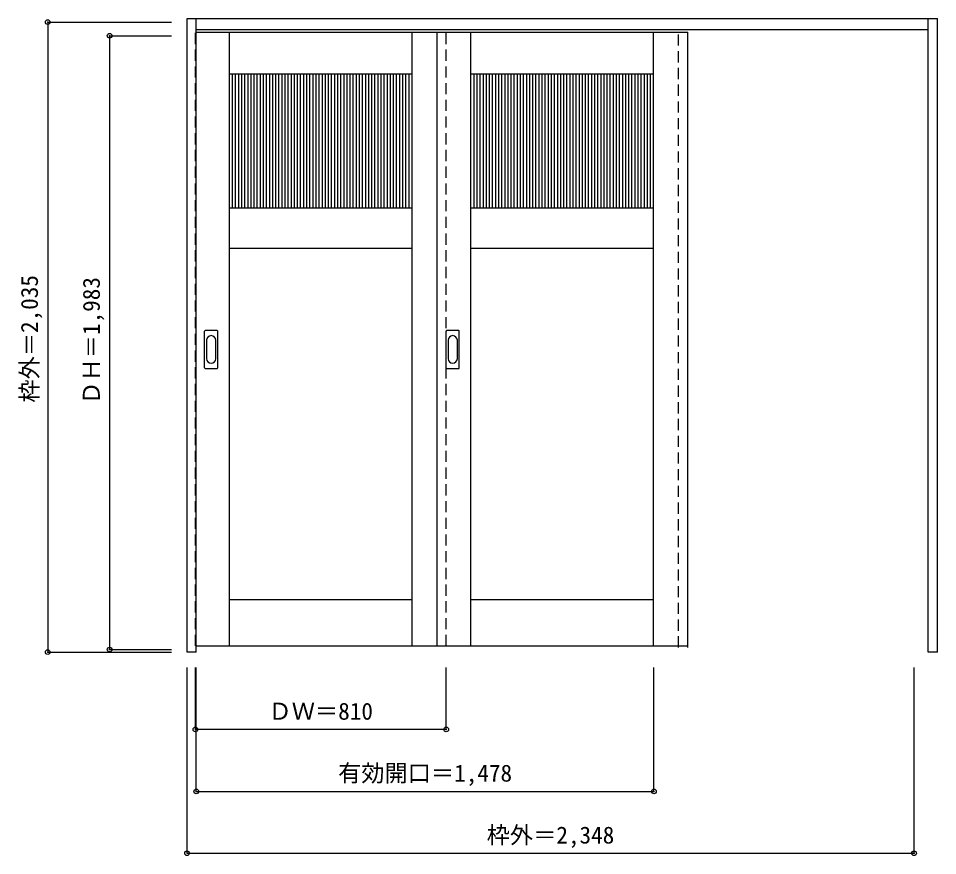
# Model space of a CAD drawing. Units: millimetres, scale not verified. Extents: x -1308 to 1660, y -1912 to 793.
import ezdxf
from ezdxf.enums import TextEntityAlignment as Align

# ---------------------------------------------------------------- set-up
doc = ezdxf.new("R2010")
doc.units = ezdxf.units.MM
doc.header["$LTSCALE"] = 30
doc.header["$PDMODE"] = 32
doc.header["$PDSIZE"] = 15
doc.linetypes.add('DASHED1', pattern=[1.8, 1.2, -0.6])
doc.layers.add('0-0', color=4, linetype='Continuous')
doc.layers.add('0-1_寸法', color=7, linetype='Continuous')
doc.styles.add('ＭＳ ゴシック', font='')
doc.styles.get('ＭＳ ゴシック').set_extended_font_data('MS Gothic')

msp = doc.modelspace()

# ---------------------------------------------------------------- linework, layer by layer
at = {"layer": '0-0', "color": 3}
for p, q in [((-763.7, -1254.46), (-763.7, 792.54)), ((-763.7, 792.54), (1660.3, 792.54)), ((-733.7, -1254.46), (-733.7, 792.54)), ((1630.3, -1254.46), (1630.3, 792.54)), ((1660.3, -1254.46), (1660.3, 792.54)), ((-733.7, 756.54), (1630.3, 756.54)), ((-733.7, 748.54), (853.3, 748.54)), ((-626.7, -1234.46), (-626.7, 748.54)), ((-36.7, -1234.46), (-36.7, 748.54)), ((43.3, 748.54), (43.3, -1234.46)), ((153.3, -1234.46), (153.3, 748.54)), ((743.3, -1234.46), (743.3, 748.54)), ((-706.7, -336.46), (-706.7, -217.46)), ((-666.2, -215.96), (-705.2, -215.96)), ((-664.7, -336.46), (-664.7, -217.46)), ((73.3, -336.46), (73.3, -217.46)), ((113.8, -215.96), (74.8, -215.96)), ((115.3, -336.46), (115.3, -217.46)), ((-705.2, -337.96), (-666.2, -337.96)), ((74.8, -337.96), (113.8, -337.96)), ((-626.7, -1084.46), (-36.7, -1084.46)), ((153.3, -1084.46), (743.3, -1084.46)), ((-733.7, -1254.46), (-763.7, -1254.46)), ((1660.3, -1254.46), (1630.3, -1254.46))]:
    msp.add_line(p, q, dxfattribs=at)
at = {"layer": '0-0', "linetype": 'DASHED1'}
for p, q in [((73.3, -1234.46), (73.3, 748.54)), ((823.3, -1239.46), (823.3, 756.54)), ((853.3, -1239.46), (853.3, 756.54))]:
    msp.add_line(p, q, dxfattribs=at)
at = {"layer": '0-0', "color": 7}
for p, q in [((-626.7, 613.54), (-36.7, 613.54)), ((153.3, 613.54), (743.3, 613.54)), ((-626.7, 180.54), (-36.7, 180.54)), ((153.3, 180.54), (743.3, 180.54)), ((-626.7, 50.54), (-36.7, 50.54)), ((153.3, 50.54), (743.3, 50.54)), ((-700.7, -247.36), (-700.7, -306.56)), ((-670.7, -306.56), (-670.7, -247.36)), ((79.3, -247.36), (79.3, -306.56)), ((109.3, -306.56), (109.3, -247.36))]:
    msp.add_line(p, q, dxfattribs=at)
at = {"layer": '0-0'}
for p, q in [((-616.7, 180.54), (-616.7, 613.54)), ((-606.7, 180.54), (-606.7, 613.54)), ((-596.7, 180.54), (-596.7, 613.54)), ((-586.7, 180.54), (-586.7, 613.54)), ((-576.7, 180.54), (-576.7, 613.54)), ((-566.7, 180.54), (-566.7, 613.54)), ((-556.7, 180.54), (-556.7, 613.54)), ((-546.7, 180.54), (-546.7, 613.54)), ((-536.7, 180.54), (-536.7, 613.54)), ((-526.7, 180.54), (-526.7, 613.54)), ((-516.7, 180.54), (-516.7, 613.54)), ((-506.7, 180.54), (-506.7, 613.54)), ((-496.7, 180.54), (-496.7, 613.54)), ((-486.7, 180.54), (-486.7, 613.54)), ((-476.7, 180.54), (-476.7, 613.54)), ((-466.7, 180.54), (-466.7, 613.54)), ((-456.7, 180.54), (-456.7, 613.54)), ((-446.7, 180.54), (-446.7, 613.54)), ((-436.7, 180.54), (-436.7, 613.54)), ((-426.7, 180.54), (-426.7, 613.54)), ((-416.7, 180.54), (-416.7, 613.54)), ((-406.7, 180.54), (-406.7, 613.54)), ((-396.7, 180.54), (-396.7, 613.54)), ((-386.7, 180.54), (-386.7, 613.54)), ((-376.7, 180.54), (-376.7, 613.54)), ((-366.7, 180.54), (-366.7, 613.54)), ((-356.7, 180.54), (-356.7, 613.54)), ((-346.7, 180.54), (-346.7, 613.54)), ((-336.7, 180.54), (-336.7, 613.54)), ((-326.7, 180.54), (-326.7, 613.54)), ((-316.7, 180.54), (-316.7, 613.54)), ((-306.7, 180.54), (-306.7, 613.54)), ((-296.7, 180.54), (-296.7, 613.54)), ((-286.7, 180.54), (-286.7, 613.54)), ((-276.7, 180.54), (-276.7, 613.54)), ((-266.7, 180.54), (-266.7, 613.54)), ((-256.7, 180.54), (-256.7, 613.54)), ((-246.7, 180.54), (-246.7, 613.54)), ((-236.7, 180.54), (-236.7, 613.54)), ((-226.7, 180.54), (-226.7, 613.54)), ((-216.7, 180.54), (-216.7, 613.54)), ((-206.7, 180.54), (-206.7, 613.54)), ((-196.7, 180.54), (-196.7, 613.54)), ((-186.7, 180.54), (-186.7, 613.54)), ((-176.7, 180.54), (-176.7, 613.54)), ((-166.7, 180.54), (-166.7, 613.54)), ((-156.7, 180.54), (-156.7, 613.54)), ((-146.7, 180.54), (-146.7, 613.54)), ((-136.7, 180.54), (-136.7, 613.54)), ((-126.7, 180.54), (-126.7, 613.54)), ((-116.7, 180.54), (-116.7, 613.54)), ((-106.7, 180.54), (-106.7, 613.54)), ((-96.7, 180.54), (-96.7, 613.54)), ((-86.7, 180.54), (-86.7, 613.54)), ((-76.7, 180.54), (-76.7, 613.54)), ((-66.7, 180.54), (-66.7, 613.54)), ((-56.7, 180.54), (-56.7, 613.54)), ((-46.7, 180.54), (-46.7, 613.54)), ((163.3, 180.54), (163.3, 613.54)), ((173.3, 180.54), (173.3, 613.54)), ((183.3, 180.54), (183.3, 613.54)), ((193.3, 180.54), (193.3, 613.54)), ((203.3, 180.54), (203.3, 613.54)), ((213.3, 180.54), (213.3, 613.54)), ((223.3, 180.54), (223.3, 613.54)), ((233.3, 180.54), (233.3, 613.54)), ((243.3, 180.54), (243.3, 613.54)), ((253.3, 180.54), (253.3, 613.54)), ((263.3, 180.54), (263.3, 613.54)), ((273.3, 180.54), (273.3, 613.54)), ((283.3, 180.54), (283.3, 613.54)), ((293.3, 180.54), (293.3, 613.54)), ((303.3, 180.54), (303.3, 613.54)), ((313.3, 180.54), (313.3, 613.54)), ((323.3, 180.54), (323.3, 613.54)), ((333.3, 180.54), (333.3, 613.54)), ((343.3, 180.54), (343.3, 613.54)), ((353.3, 180.54), (353.3, 613.54)), ((363.3, 180.54), (363.3, 613.54)), ((373.3, 180.54), (373.3, 613.54)), ((383.3, 180.54), (383.3, 613.54)), ((393.3, 180.54), (393.3, 613.54)), ((403.3, 180.54), (403.3, 613.54)), ((413.3, 180.54), (413.3, 613.54)), ((423.3, 180.54), (423.3, 613.54)), ((433.3, 180.54), (433.3, 613.54)), ((443.3, 180.54), (443.3, 613.54)), ((453.3, 180.54), (453.3, 613.54)), ((463.3, 180.54), (463.3, 613.54)), ((473.3, 180.54), (473.3, 613.54)), ((483.3, 180.54), (483.3, 613.54)), ((493.3, 180.54), (493.3, 613.54)), ((503.3, 180.54), (503.3, 613.54)), ((513.3, 180.54), (513.3, 613.54)), ((523.3, 180.54), (523.3, 613.54)), ((533.3, 180.54), (533.3, 613.54)), ((543.3, 180.54), (543.3, 613.54)), ((553.3, 180.54), (553.3, 613.54)), ((563.3, 180.54), (563.3, 613.54)), ((573.3, 180.54), (573.3, 613.54)), ((583.3, 180.54), (583.3, 613.54)), ((593.3, 180.54), (593.3, 613.54)), ((603.3, 180.54), (603.3, 613.54)), ((613.3, 180.54), (613.3, 613.54)), ((623.3, 180.54), (623.3, 613.54)), ((633.3, 180.54), (633.3, 613.54)), ((643.3, 180.54), (643.3, 613.54)), ((653.3, 180.54), (653.3, 613.54)), ((663.3, 180.54), (663.3, 613.54)), ((673.3, 180.54), (673.3, 613.54)), ((683.3, 180.54), (683.3, 613.54)), ((693.3, 180.54), (693.3, 613.54)), ((703.3, 180.54), (703.3, 613.54)), ((713.3, 180.54), (713.3, 613.54)), ((723.3, 180.54), (723.3, 613.54)), ((733.3, 180.54), (733.3, 613.54))]:
    msp.add_line(p, q, dxfattribs=at)
at = {"layer": '0-0', "linetype": 'DASHED1'}
msp.add_lwpolyline([(-733.7, -1234.46), (-736.7, -1234.46), (-736.7, 748.54), (-733.7, 748.54)], dxfattribs=at)
at = {"layer": '0-0', "color": 3}
msp.add_lwpolyline([(-733.7, -1234.46), (853.3, -1234.46), (853.3, 748.54)], dxfattribs=at)
for centre, start, end in [((-705.2, -217.46), 90, 180), ((-666.2, -217.46), 0, 90), ((74.8, -217.46), 90, 180), ((113.8, -217.46), 0, 90), ((-705.2, -336.46), 180, 270), ((-666.2, -336.46), 270, 0), ((74.8, -336.46), 180, 270), ((113.8, -336.46), 270, 0)]:
    msp.add_arc(centre, 1.5, start, end, dxfattribs=at)
at = {"layer": '0-0', "color": 7}
for centre, start, end in [((-685.7, -247.36), 0, 180), ((94.3, -247.36), 0, 180), ((-685.7, -306.56), 180, 0), ((94.3, -306.56), 180, 0)]:
    msp.add_arc(centre, 15, start, end, dxfattribs=at)
at = {"layer": '0-1_寸法', "color": 4}
for p, q in [((-1213.7, 780.54), (-813.7, 780.54)), ((-1213.7, 780.54), (-1213.7, -1254.46)), ((-1013.7, 736.54), (-1013.7, -1246.46)), ((-1013.7, 736.54), (-813.7, 736.54)), ((-1013.7, -1246.46), (-813.7, -1246.46)), ((-1213.7, -1254.46), (-813.7, -1254.46)), ((-763.7, -1904.46), (-763.7, -1304.46)), ((-736.7, -1504.46), (-736.7, -1304.46)), ((-733.7, -1704.46), (-733.7, -1304.46)), ((73.3, -1504.46), (73.3, -1304.46)), ((744.3, -1704.46), (744.3, -1304.46)), ((1584.3, -1904.46), (1584.3, -1304.46)), ((73.3, -1504.46), (-736.7, -1504.46)), ((-733.7, -1704.46), (744.3, -1704.46)), ((-763.7, -1904.46), (1584.3, -1904.46))]:
    msp.add_line(p, q, dxfattribs=at)
at = {"layer": '0-1_寸法'}
for p in [(-1213.7, 780.54), (-1013.7, 736.54), (-1013.7, -1246.46), (-1213.7, -1254.46), (-736.7, -1504.46), (73.3, -1504.46), (-733.7, -1704.46), (744.3, -1704.46), (-763.7, -1904.46), (1584.3, -1904.46)]:
    msp.add_point(p, dxfattribs=at)

# ---------------------------------------------------------------- texts
at = {"layer": '0-1_寸法', "style": 'ＭＳ ゴシック'}
for s, p in [('枠外＝2,035', (-1228.7, -448.71)), ('ＤＨ＝1,983', (-1028.7, -455.21))]:
    msp.add_text(s, height=54.99, rotation=90, dxfattribs=at).set_placement(p, align=Align.BOTTOM_LEFT)
for s, p in [('ＤＷ＝810', (-500.45, -1489.46)), ('有効開口＝1,478', (-275.95, -1689.46)), ('枠外＝2,348', (204.05, -1889.46))]:
    msp.add_text(s, height=54.99, dxfattribs=at).set_placement(p, align=Align.BOTTOM_LEFT)

doc.saveas('drawing.dxf')
